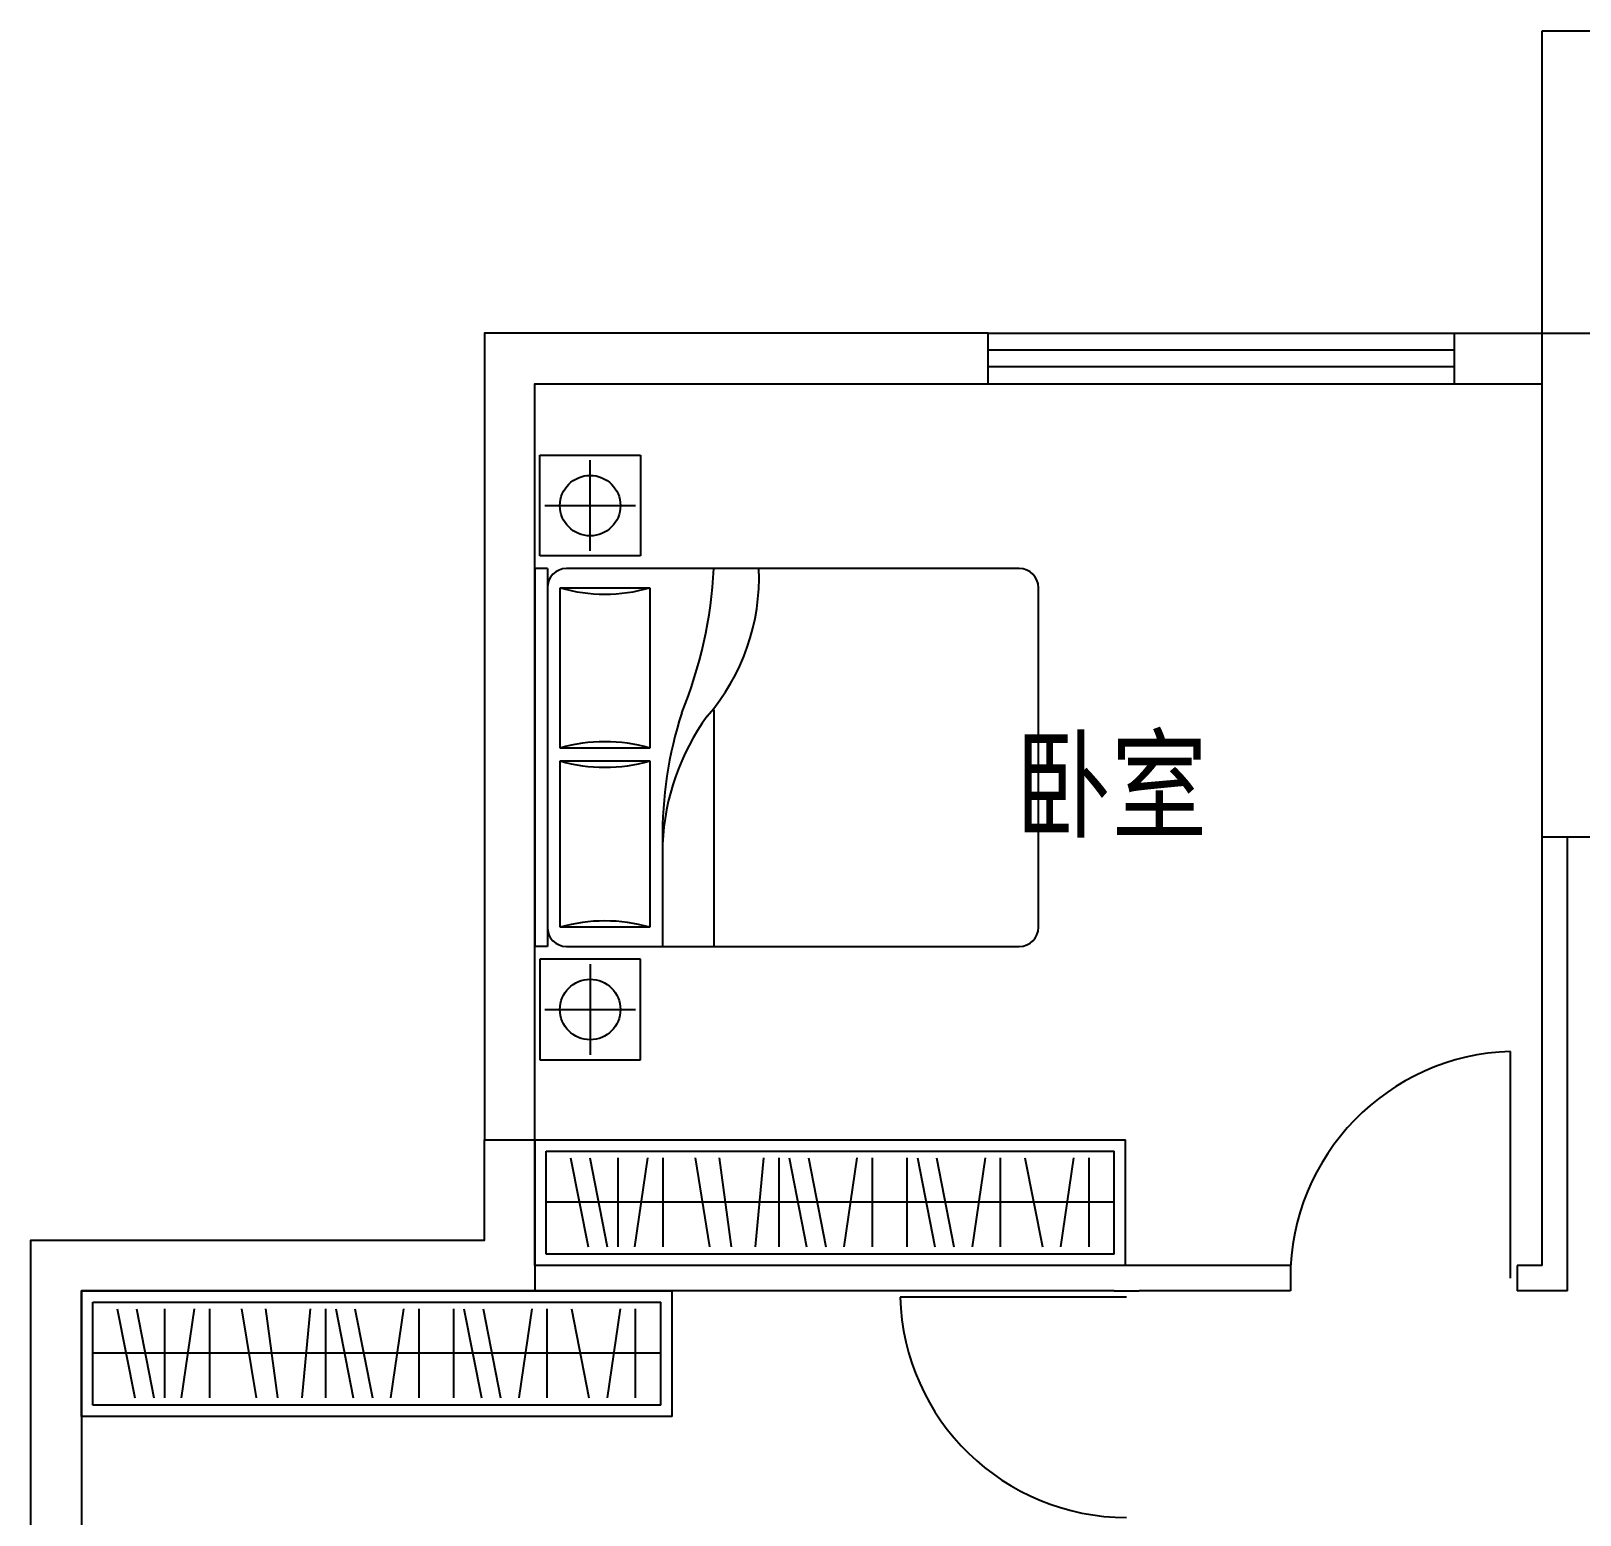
# Model space of a CAD drawing. Extents: x -355483 to -326583, y -641147 to -611949.
# Drawn here: x -354883 to -348733, y -617839 to -611949 of the extents above; entities that cross this region are included whole.
import ezdxf

# ---------------------------------------------------------------- set-up
doc = ezdxf.new("R2010")
doc.units = 0
doc.header["$LTSCALE"] = 1000
doc.header["$MEASUREMENT"] = 0
doc.layers.get('0').update_dxf_attribs({"linetype": 'CONTINUOUS'})
for name, color, linetype in [('JG', 8, 'CONTINUOUS'), ('PUB_TEXT', 7, 'CONTINUOUS'), ('WALL', 2, 'CONTINUOUS'), ('WINDOW', 3, 'CONTINUOUS')]:
    doc.layers.add(name, color=color, linetype=linetype)
doc.styles.add('-黑体', font='simhei.ttf', dxfattribs={"width": 0.7})
doc.styles.add('DIM_FONT', font='ROMAND.shx', dxfattribs={"width": 0.7})

# ---------------------------------------------------------------- blocks, each defined once
blk = doc.blocks.new('A$C766825E1')
at = {"layer": 'JG'}
for p, q in [((0, 499.5), (2345.9, 499.5)), ((0, 0), (0, 499.5)), ((2345.9, 0), (2345.9, 499.5)), ((45, 454.5), (2300.9, 454.5)), ((45, 45), (45, 454.5)), ((2300.9, 45), (2300.9, 454.5)), ((142.6, 428), (212, 74.6)), ((218.6, 428), (288, 74.6)), ((330.8, 74.6), (330.8, 428)), ((447.7, 428), (396.4, 74.6)), ((509.4, 74.6), (509.4, 428)), ((695.6, 74.6), (637.7, 428)), ((731.7, 428), (779.2, 74.6)), ((908.5, 428), (875.3, 74.6)), ((970.3, 74.6), (970.3, 428)), ((1010.2, 428), (1079.5, 74.6)), ((1086.2, 428), (1155.5, 74.6)), ((1278.9, 428), (1227.6, 74.6)), ((1340.7, 74.6), (1340.7, 428)), ((1479.2, 74.6), (1479.2, 428)), ((1519.1, 428), (1588.5, 74.6)), ((1595.1, 428), (1664.5, 74.6)), ((1787.9, 428), (1736.6, 74.6)), ((1849.6, 74.6), (1849.6, 428)), ((1946, 428), (2015.3, 74.6)), ((2138.8, 428), (2087.5, 74.6)), ((2200.5, 74.6), (2200.5, 428)), ((2298.8, 251.2), (45, 251.2)), ((2300.9, 45), (45, 45)), ((2345.9, 0), (0, 0))]:
    blk.add_line(p, q, dxfattribs=at)
at = {"layer": 'JG', "style": 'DIM_FONT', "text_generation_flag": 4, "width": 0.8, "flags": 9}
for tag in ['XSIZE', 'YSIZE']:
    blk.add_attdef(tag, (2345.9, 0), '', height=0.5, rotation=180, dxfattribs=at)
blk = doc.blocks.new('A$C316D69A5')
at = {"layer": 'JG'}
for p, q in [((20, 2400), (420, 2400)), ((20, 2000), (20, 2400)), ((420, 2400), (420, 2000)), ((220, 2020), (220, 2380)), ((40, 2200), (400, 2200)), ((420, 2000), (20, 2000)), ((50, 1950), (0, 1950)), ((0, 1950), (0, 450)), ((50, 1950), (50, 450)), ((1923.8, 1950), (126.2, 1950)), ((100.8, 1873.8), (456.4, 1873.8)), ((100.8, 1237.4), (100.8, 1873.8)), ((456.4, 1873.8), (456.4, 1237.4)), ((2000, 526.2), (2000, 1873.8)), ((710.4, 1389.8), (710.4, 450)), ((456.4, 1237.4), (100.8, 1237.4)), ((100.8, 1186.6), (456.4, 1186.6)), ((100.8, 526.2), (100.8, 1186.6)), ((456.4, 1186.6), (456.4, 526.2)), ((507.2, 869.1), (507.2, 450)), ((456.4, 526.2), (100.8, 526.2)), ((50, 450), (0, 450)), ((126.2, 450), (1923.8, 450)), ((420, 400), (20, 400)), ((20, 400), (20, 0)), ((220, 380), (220, 20)), ((420, 0), (420, 400)), ((40, 200), (400, 200)), ((20, 0), (420, 0))]:
    blk.add_line(p, q, dxfattribs=at)
for centre in [(220, 2200), (220, 200)]:
    blk.add_circle(centre, 120, dxfattribs=at)
for centre, radius, start, end in [((126.2, 1873.8), 76.2, 90, 180), ((-1016.8, 2032.4), 1729.2, 337.73165, 357.27004), ((53, 1913.8), 837.4, 318.99818, 2.47753), ((1923.8, 1873.8), 76.2, 360, 90), ((278.6, 2483.4), 635, 253.73979, 286.2602), ((2101.1, 889.7), 1594, 162.19663, 180.74184), ((1440, 815), 933.8, 143.95969, 177.46022), ((278.6, 627.8), 635, 73.73979, 106.2602), ((278.6, 1796.2), 635, 253.73979, 286.2602), ((126.2, 526.2), 76.2, 180, 270), ((278.6, -83.4), 635, 73.73979, 106.2602), ((1923.8, 526.2), 76.2, 270, 360)]:
    blk.add_arc(centre, radius, start, end, dxfattribs=at)
at = {"layer": 'JG', "style": 'DIM_FONT', "width": 0.8, "flags": 9}
for tag in ['YSIZE', 'XSIZE']:
    blk.add_attdef(tag, (20, 2000), '', height=0.5, rotation=360, dxfattribs=at)
at = {"layer": 'JG', "style": 'DIM_FONT', "text_generation_flag": 2, "width": 0.8, "flags": 9}
for tag in ['YSIZE', 'XSIZE']:
    blk.add_attdef(tag, (0, 1950), '', height=0.5, rotation=180, dxfattribs=at)
at = {"layer": 'JG', "style": 'DIM_FONT', "oblique": -180, "text_generation_flag": 4, "width": 0.8, "flags": 9}
for tag in ['YSIZE', 'XSIZE']:
    blk.add_attdef(tag, (20, 400), '', height=0.5, rotation=360, dxfattribs=at)
blk = doc.blocks.new('M_A2ZXL')
blk.add_line((-0.4717, 0), (-0.4717, -0.9996))
blk.add_arc((-0.5, 0), 1, 271.62314, 0)

msp = doc.modelspace()

# ---------------------------------------------------------------- linework, layer by layer
at = {"layer": 'WALL'}
for p, q in [((-348883.1, -613149), (-348883.1, -611949)), ((-348883.1, -611949), (-348683.1, -611949)), ((-349233.1, -613149), (-348883.1, -613149)), ((-349233.1, -613149), (-349233.1, -613349)), ((-349233.1, -613349), (-348883.1, -613349)), ((-348883.1, -616849), (-348883.1, -615149)), ((-348783.1, -616949), (-348783.1, -615149)), ((-349883.1, -616849), (-352883.1, -616849)), ((-349883.1, -616849), (-349883.1, -616949)), ((-348883.1, -616849), (-348983.1, -616849)), ((-348983.1, -616849), (-348983.1, -616949)), ((-350583.1, -616949), (-352883.1, -616949)), ((-350583.1, -616949), (-350483.1, -616949)), ((-350583.1, -616949), (-350583.1, -616949)), ((-350483.1, -616949), (-350483.1, -616949)), ((-349883.1, -616949), (-350483.1, -616949)), ((-348783.1, -616949), (-348983.1, -616949))]:
    msp.add_line(p, q, dxfattribs=at)
for points in [[(-353083.1, -613349), (-353083.1, -616349.5), (-352883.1, -616349.5), (-352883.1, -613349), (-351083.1, -613349), (-351083.1, -613149), (-353083.1, -613149)], [(-348683.1, -613149), (-347983.1, -613149), (-347983.1, -613349), (-348683.1, -613349), (-348683.1, -615149), (-348883.1, -615149), (-348883.1, -613149)], [(-353083.1, -616349.5), (-352883.1, -616349.5), (-352883.1, -616949), (-354683.1, -616949), (-354683.1, -618349), (-354883.1, -618349), (-354883.1, -616749), (-353083.1, -616749)]]:
    msp.add_lwpolyline(points, close=True, dxfattribs=at)
at = {"layer": 'WINDOW'}
for p, q in [((-351083.1, -613149), (-349233.1, -613149)), ((-349233.1, -613215.7), (-351083.1, -613215.7)), ((-349233.1, -613282.4), (-351083.1, -613282.4)), ((-351083.1, -613349), (-349233.1, -613349))]:
    msp.add_line(p, q, dxfattribs=at)

# ---------------------------------------------------------------- block references
msp.add_blockref('A$C316D69A5', (-352883.1, -616032.8))
at = {"layer": 'WALL', "color": 50}
for p in [(-352883.1, -616849), (-354683.1, -617448.5)]:
    msp.add_blockref('A$C766825E1', p, dxfattribs=at)
at = {"layer": 'WINDOW', "xscale": -900, "yscale": -900, "zscale": 900}
msp.add_blockref('M_A2ZXL', (-349433.1, -616899), dxfattribs=at)
at = {"layer": 'WINDOW', "xscale": 900, "yscale": 900, "zscale": 900, "rotation": 270}
msp.add_blockref('M_A2ZXL', (-350533.1, -617399), dxfattribs=at)

# ---------------------------------------------------------------- texts
at = {"layer": 'PUB_TEXT', "linetype": 'Continuous', "style": '-黑体', "width": 0.8}
msp.add_text('卧室', height=350, dxfattribs=at).set_placement((-350976.3, -615115.8))

doc.saveas('drawing.dxf')
